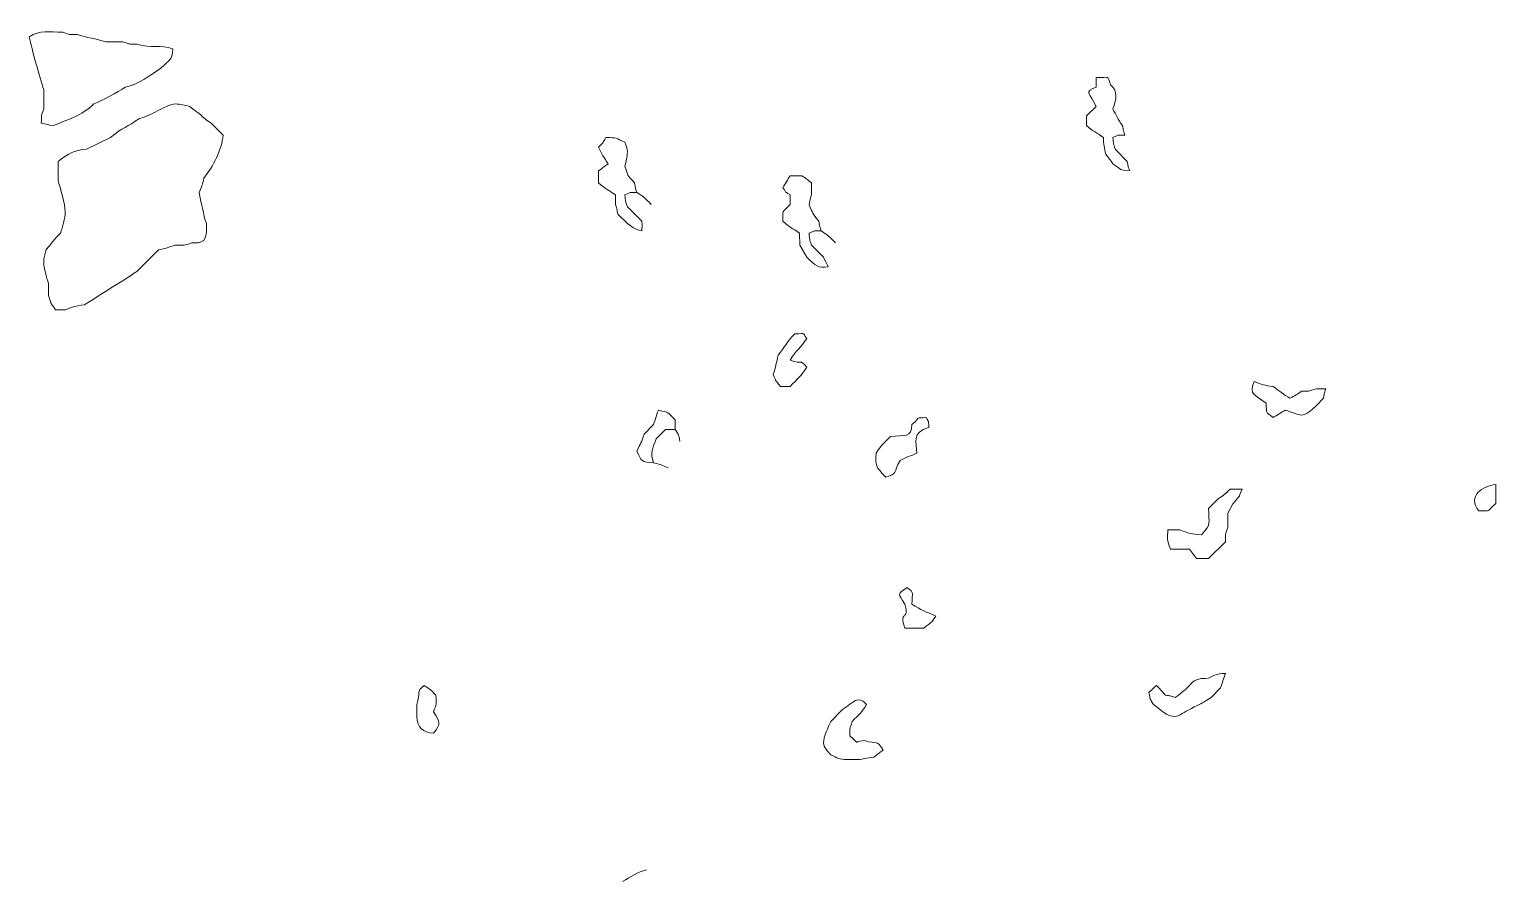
# Model space of a CAD drawing. Header units: millimetres. Extents: x -206 to 205, y -140 to 141.
# Drawn here: x -175 to -81, y 64.3 to 118.9 of the extents above; entities that cross this region are included whole.
import ezdxf

# ---------------------------------------------------------------- set-up
doc = ezdxf.new("R2010")
doc.units = ezdxf.units.MM
doc.header["$MEASUREMENT"] = 0
doc.layers.add('svg2', color=7, linetype='Continuous')

msp = doc.modelspace()

# ---------------------------------------------------------------- linework, layer by layer
at = {"layer": 'svg2', "lineweight": 9}
for points, knots in [([(-174.278, 112.8982), (-174.2652, 113.5018), (-174.3, 113.2768), (-174.124, 113.8189), (-174.124, 113.8189), (-174.124, 113.8189), (-174.124, 114.4329), (-174.124, 114.4329), (-174.124, 114.4329), (-174.124, 114.4329), (-174.124, 115.0466), (-174.124, 115.0466), (-174.124, 115.0466), (-174.3757, 115.8211), (-174.8836, 117.6569), (-175.0453, 118.4227), (-175.0453, 118.4227), (-174.3557, 118.9138), (-173.7966, 118.7292), (-172.8963, 118.7292), (-172.8963, 118.7292), (-172.3546, 118.5542), (-172.5797, 118.5894), (-171.9761, 118.5762), (-171.9761, 118.5762), (-171.3735, 118.3808), (-170.7611, 118.3189), (-170.1346, 118.1159), (-170.1346, 118.1159), (-170.1346, 118.1159), (-169.0599, 118.1159), (-169.0599, 118.1159), (-169.0599, 118.1159), (-168.5181, 117.9398), (-168.7432, 117.9756), (-168.1397, 117.9623), (-168.1397, 117.9623), (-167.2133, 117.6622), (-166.6782, 117.9817), (-165.8378, 117.6555), (-165.8378, 117.6555), (-165.9155, 116.862), (-165.9927, 117.0395), (-166.605, 116.4273), (-166.605, 116.4273), (-167.3815, 115.9198), (-167.9928, 115.3925), (-168.9069, 115.2001), (-168.9069, 115.2001), (-169.3683, 114.8609), (-170.3776, 114.3479), (-170.9019, 114.1255), (-170.9019, 114.1255), (-171.7234, 113.3673), (-172.5433, 113.1325), (-173.5106, 112.7448), (-173.5106, 112.7448), (-173.7342, 112.7448), (-174.2662, 112.8982), (-174.278, 112.8982)], [0, 0, 0, 0, 0.0625, 0.0625, 0.0625, 0.0625, 0.125, 0.125, 0.125, 0.125, 0.1875, 0.1875, 0.1875, 0.1875, 0.25, 0.25, 0.25, 0.25, 0.3125, 0.3125, 0.3125, 0.3125, 0.375, 0.375, 0.375, 0.375, 0.4375, 0.4375, 0.4375, 0.4375, 0.5, 0.5, 0.5, 0.5, 0.5625, 0.5625, 0.5625, 0.5625, 0.625, 0.625, 0.625, 0.625, 0.6875, 0.6875, 0.6875, 0.6875, 0.75, 0.75, 0.75, 0.75, 0.8125, 0.8125, 0.8125, 0.8125, 0.875, 0.875, 0.875, 0.875, 1, 1, 1, 1]), ([(-104.6082, 110.4435), (-104.6082, 110.4435), (-105.3756, 111.2108), (-105.3756, 111.2108), (-105.3756, 111.2108), (-105.5245, 111.6609), (-105.4917, 111.4927), (-105.5296, 111.9776), (-105.5296, 111.9776), (-105.039, 112.1725), (-105.3827, 112.1178), (-104.7622, 112.1316), (-104.7622, 112.1316), (-104.8968, 112.508), (-104.8472, 112.394), (-104.9152, 112.7449), (-104.9152, 112.7449), (-105.2139, 113.1229), (-105.3408, 113.4135), (-105.5296, 113.8197), (-105.5296, 113.8197), (-105.3157, 114.478), (-105.1756, 114.9183), (-105.6825, 115.3542), (-105.6825, 115.3542), (-105.8892, 116.0023), (-105.7321, 115.8146), (-106.6023, 115.8146), (-106.6023, 115.8146), (-106.6023, 115.8146), (-106.6023, 115.2008), (-106.6023, 115.2008), (-106.6023, 115.2008), (-106.6023, 115.2008), (-106.6033, 115.2002), (-106.6033, 115.2002), (-106.6033, 115.2002), (-107.4447, 114.9317), (-106.9971, 114.7817), (-106.6033, 113.9725), (-106.6033, 113.9725), (-106.6033, 113.9725), (-107.2171, 113.3587), (-107.2171, 113.3587), (-107.2171, 113.3587), (-107.2171, 113.3587), (-107.2171, 112.7449), (-107.2171, 112.7449), (-107.2171, 112.7449), (-106.7434, 112.3183), (-106.6155, 112.3249), (-106.1429, 111.9776), (-106.1429, 111.9776), (-106.1322, 111.4994), (-106.0707, 111.3357), (-105.9889, 110.9034), (-105.9889, 110.9034), (-105.771, 110.6272), (-105.7163, 110.5699), (-105.5296, 110.2895), (-105.5296, 110.2895), (-104.9061, 109.8819), (-105.1807, 109.9007), (-104.4544, 109.8297), (-104.4544, 109.8297), (-104.5843, 110.1899), (-104.5402, 110.1172), (-104.6082, 110.443), (-104.6082, 110.443), (-104.6082, 110.443), (-104.6082, 110.4435), (-104.6082, 110.4435)], [0, 0, 0, 0, 0.0526316, 0.0526316, 0.0526316, 0.0526316, 0.1052632, 0.1052632, 0.1052632, 0.1052632, 0.1578947, 0.1578947, 0.1578947, 0.1578947, 0.2105263, 0.2105263, 0.2105263, 0.2105263, 0.2631579, 0.2631579, 0.2631579, 0.2631579, 0.3157895, 0.3157895, 0.3157895, 0.3157895, 0.3684211, 0.3684211, 0.3684211, 0.3684211, 0.4210526, 0.4210526, 0.4210526, 0.4210526, 0.4736842, 0.4736842, 0.4736842, 0.4736842, 0.5263158, 0.5263158, 0.5263158, 0.5263158, 0.5789474, 0.5789474, 0.5789474, 0.5789474, 0.6315789, 0.6315789, 0.6315789, 0.6315789, 0.6842105, 0.6842105, 0.6842105, 0.6842105, 0.7368421, 0.7368421, 0.7368421, 0.7368421, 0.7894737, 0.7894737, 0.7894737, 0.7894737, 0.8421053, 0.8421053, 0.8421053, 0.8421053, 0.8947368, 0.8947368, 0.8947368, 0.8947368, 1, 1, 1, 1]), ([(-173.3568, 100.9283), (-173.7506, 101.4649), (-173.6018, 101.2271), (-173.8172, 101.849), (-173.8172, 101.849), (-173.8172, 101.849), (-173.8172, 102.6164), (-173.8172, 102.6164), (-173.8172, 102.6164), (-173.944, 103.0072), (-174.1241, 103.5648), (-174.1241, 103.9975), (-174.1241, 103.9975), (-174.1241, 104.3306), (-174.0442, 104.3781), (-173.9712, 104.7648), (-173.9712, 104.7648), (-173.6274, 105.1878), (-173.4596, 105.4195), (-173.0498, 105.8396), (-173.0498, 105.8396), (-172.9231, 106.2298), (-172.7434, 106.7879), (-172.7434, 107.2201), (-172.7434, 107.2201), (-172.7434, 107.6744), (-173.0611, 108.7757), (-173.2028, 109.215), (-173.2028, 109.215), (-173.2028, 109.215), (-173.2028, 110.4433), (-173.2028, 110.4433), (-173.2028, 110.4433), (-172.5716, 110.9416), (-172.1766, 111.1476), (-171.3757, 111.2362), (-171.3757, 111.2362), (-171.3757, 111.2362), (-169.8272, 111.9779), (-169.8272, 111.9779), (-169.8272, 111.9779), (-169.0958, 112.6536), (-168.7203, 112.6254), (-167.9857, 113.2056), (-167.9857, 113.2056), (-167.2155, 113.3671), (-166.2144, 114.1258), (-165.6838, 114.1258), (-165.6838, 114.1258), (-165.3161, 114.1258), (-165.1032, 114.0367), (-164.7637, 113.9723), (-164.7637, 113.9723), (-164.4879, 113.7544), (-164.4302, 113.6996), (-164.1493, 113.5124), (-164.1493, 113.5124), (-163.7897, 113.1795), (-163.7549, 113.1503), (-163.382, 112.898), (-163.382, 112.898), (-163.382, 112.898), (-162.6148, 112.1308), (-162.6148, 112.1308), (-162.6148, 112.1308), (-162.6868, 111.1988), (-163.269, 110.0959), (-163.8423, 109.3686), (-163.8423, 109.3686), (-163.9396, 108.9102), (-163.9815, 108.8672), (-164.1493, 108.4483), (-164.1493, 108.4483), (-164.0424, 107.879), (-163.8613, 106.9858), (-163.6899, 106.4534), (-163.6899, 106.4534), (-163.6899, 105.8048), (-163.624, 105.9424), (-163.8423, 105.3786), (-163.8423, 105.3786), (-164.333, 105.1842), (-163.9892, 105.239), (-164.6097, 105.2252), (-164.6097, 105.2252), (-165.1785, 105.0411), (-165.0496, 105.0722), (-165.6838, 105.0722), (-165.6838, 105.0722), (-166.0875, 104.932), (-166.3233, 104.8472), (-166.7581, 104.7648), (-166.7581, 104.7648), (-166.7581, 104.7648), (-168.1397, 103.3842), (-168.1397, 103.3842), (-168.1397, 103.3842), (-169.2727, 102.6429), (-170.4063, 101.9611), (-171.5153, 101.2358), (-171.5153, 101.2358), (-172.0821, 101.1923), (-172.2406, 101.1023), (-172.7434, 100.9283), (-172.7434, 100.9283), (-172.7434, 100.9283), (-173.3568, 100.9283), (-173.3568, 100.9283)], [0, 0, 0, 0, 0.0357143, 0.0357143, 0.0357143, 0.0357143, 0.0714286, 0.0714286, 0.0714286, 0.0714286, 0.1071429, 0.1071429, 0.1071429, 0.1071429, 0.1428571, 0.1428571, 0.1428571, 0.1428571, 0.1785714, 0.1785714, 0.1785714, 0.1785714, 0.2142857, 0.2142857, 0.2142857, 0.2142857, 0.25, 0.25, 0.25, 0.25, 0.2857143, 0.2857143, 0.2857143, 0.2857143, 0.3214286, 0.3214286, 0.3214286, 0.3214286, 0.3571429, 0.3571429, 0.3571429, 0.3571429, 0.3928571, 0.3928571, 0.3928571, 0.3928571, 0.4285714, 0.4285714, 0.4285714, 0.4285714, 0.4642857, 0.4642857, 0.4642857, 0.4642857, 0.5, 0.5, 0.5, 0.5, 0.5357143, 0.5357143, 0.5357143, 0.5357143, 0.5714286, 0.5714286, 0.5714286, 0.5714286, 0.6071429, 0.6071429, 0.6071429, 0.6071429, 0.6428571, 0.6428571, 0.6428571, 0.6428571, 0.6785714, 0.6785714, 0.6785714, 0.6785714, 0.7142857, 0.7142857, 0.7142857, 0.7142857, 0.75, 0.75, 0.75, 0.75, 0.7857143, 0.7857143, 0.7857143, 0.7857143, 0.8214286, 0.8214286, 0.8214286, 0.8214286, 0.8571429, 0.8571429, 0.8571429, 0.8571429, 0.8928571, 0.8928571, 0.8928571, 0.8928571, 0.9285714, 0.9285714, 0.9285714, 0.9285714, 1, 1, 1, 1]), ([(-136.0663, 108.4484), (-136.1962, 108.809), (-136.1521, 108.7364), (-136.2203, 109.0616), (-136.2203, 109.0616), (-136.7834, 109.6867), (-136.5819, 109.4064), (-136.8335, 110.1364), (-136.8335, 110.1364), (-136.7695, 110.4765), (-136.6806, 110.6888), (-136.6806, 111.0571), (-136.6806, 111.0571), (-136.6806, 111.3242), (-136.7578, 111.4424), (-136.8335, 111.671), (-136.8335, 111.671), (-137.4361, 111.9513), (-137.3558, 111.9625), (-138.0612, 111.9774), (-138.0612, 111.9774), (-138.273, 111.6061), (-138.1646, 111.7217), (-138.5221, 111.3635), (-138.5221, 111.3635), (-138.3113, 110.8648), (-138.2044, 110.742), (-137.9088, 110.2899), (-137.9088, 110.2899), (-138.1982, 110.1036), (-138.2443, 110.054), (-138.5221, 109.8295), (-138.5221, 109.8295), (-138.5221, 109.8295), (-138.5221, 109.0622), (-138.5221, 109.0622), (-138.5221, 109.0622), (-138.0484, 108.635), (-137.9205, 108.6417), (-137.4478, 108.2949), (-137.4478, 108.2949), (-137.4478, 108.2949), (-137.4478, 107.6811), (-137.4478, 107.6811), (-137.4478, 107.6811), (-137.3123, 107.3041), (-137.362, 107.4176), (-137.2938, 107.0673), (-137.2938, 107.0673), (-137.2938, 107.0673), (-136.6806, 106.4534), (-136.6806, 106.4534), (-136.6806, 106.4534), (-136.1992, 106.1383), (-136.3118, 106.1393), (-135.7593, 105.993), (-135.7593, 105.993), (-135.7435, 106.2304), (-135.7077, 106.1496), (-135.7593, 106.6069), (-135.7593, 106.6069), (-135.7593, 106.6069), (-136.6806, 107.5277), (-136.6806, 107.5277), (-136.6806, 107.5277), (-136.8294, 107.9778), (-136.7966, 107.81), (-136.8335, 108.2949), (-136.8335, 108.2949), (-136.3439, 108.4893), (-136.6877, 108.4351), (-136.0663, 108.4484), (-136.0663, 108.4484), (-135.5895, 108.1568), (-135.5665, 108.102), (-135.146, 107.6811)], [0, 0, 0, 0, 0.05, 0.05, 0.05, 0.05, 0.1, 0.1, 0.1, 0.1, 0.15, 0.15, 0.15, 0.15, 0.2, 0.2, 0.2, 0.2, 0.25, 0.25, 0.25, 0.25, 0.3, 0.3, 0.3, 0.3, 0.35, 0.35, 0.35, 0.35, 0.4, 0.4, 0.4, 0.4, 0.45, 0.45, 0.45, 0.45, 0.5, 0.5, 0.5, 0.5, 0.55, 0.55, 0.55, 0.55, 0.6, 0.6, 0.6, 0.6, 0.65, 0.65, 0.65, 0.65, 0.7, 0.7, 0.7, 0.7, 0.75, 0.75, 0.75, 0.75, 0.8, 0.8, 0.8, 0.8, 0.85, 0.85, 0.85, 0.85, 0.9, 0.9, 0.9, 0.9, 1, 1, 1, 1]), ([(-124.0972, 104.3046), (-124.0972, 104.3046), (-124.8646, 105.072), (-124.8646, 105.072), (-124.8646, 105.072), (-125.0145, 105.5222), (-124.9817, 105.3543), (-125.0186, 105.8393), (-125.0186, 105.8393), (-124.528, 106.0336), (-124.8717, 105.9789), (-124.2512, 105.9927), (-124.2512, 105.9927), (-124.3801, 106.3533), (-124.3362, 106.2807), (-124.4042, 106.6065), (-124.4042, 106.6065), (-124.8047, 107.1134), (-124.7889, 107.1089), (-125.0186, 107.6808), (-125.0186, 107.6808), (-124.9496, 108.0102), (-124.9807, 107.9447), (-124.8646, 108.2946), (-124.8646, 108.2946), (-124.8646, 108.2946), (-124.8646, 109.0619), (-124.8646, 109.0619), (-124.8646, 109.0619), (-125.1402, 109.2799), (-125.1981, 109.3345), (-125.479, 109.5217), (-125.479, 109.5217), (-125.479, 109.5217), (-126.2463, 109.5217), (-126.2463, 109.5217), (-126.2463, 109.5217), (-126.3772, 109.3038), (-126.5752, 108.9729), (-126.7061, 108.755), (-126.7061, 108.755), (-126.3643, 108.2802), (-126.7271, 108.643), (-126.2463, 108.2946), (-126.2463, 108.2946), (-126.2463, 108.2946), (-126.2463, 107.6808), (-126.2463, 107.6808), (-126.2463, 107.6808), (-126.8366, 107.025), (-126.6877, 107.4669), (-126.7061, 106.6065), (-126.7061, 106.6065), (-126.2324, 106.1795), (-126.1055, 106.1866), (-125.6319, 105.8393), (-125.6319, 105.8393), (-125.6319, 105.8393), (-125.618, 105.0802), (-125.618, 105.0802), (-125.618, 105.0802), (-125.618, 105.0802), (-125.1716, 104.3046), (-125.1716, 104.3046), (-125.1716, 104.3046), (-124.5679, 103.7477), (-124.4738, 103.569), (-123.7904, 103.6908), (-123.7904, 103.6908), (-123.8088, 103.7317), (-124.0804, 104.2637), (-124.0972, 104.3046)], [0, 0, 0, 0, 0.0526316, 0.0526316, 0.0526316, 0.0526316, 0.1052632, 0.1052632, 0.1052632, 0.1052632, 0.1578947, 0.1578947, 0.1578947, 0.1578947, 0.2105263, 0.2105263, 0.2105263, 0.2105263, 0.2631579, 0.2631579, 0.2631579, 0.2631579, 0.3157895, 0.3157895, 0.3157895, 0.3157895, 0.3684211, 0.3684211, 0.3684211, 0.3684211, 0.4210526, 0.4210526, 0.4210526, 0.4210526, 0.4736842, 0.4736842, 0.4736842, 0.4736842, 0.5263158, 0.5263158, 0.5263158, 0.5263158, 0.5789474, 0.5789474, 0.5789474, 0.5789474, 0.6315789, 0.6315789, 0.6315789, 0.6315789, 0.6842105, 0.6842105, 0.6842105, 0.6842105, 0.7368421, 0.7368421, 0.7368421, 0.7368421, 0.7894737, 0.7894737, 0.7894737, 0.7894737, 0.8421053, 0.8421053, 0.8421053, 0.8421053, 0.8947368, 0.8947368, 0.8947368, 0.8947368, 1, 1, 1, 1]), ([(-126.8588, 96.0183), (-127.2321, 96.4803), (-127.0996, 96.25), (-127.3191, 96.7856), (-127.3191, 96.7856), (-127.1856, 97.2005), (-127.0956, 97.5755), (-127.0128, 98.0134), (-127.0128, 98.0134), (-126.5927, 98.53), (-126.4112, 98.8819), (-125.9385, 99.3945), (-125.9385, 99.3945), (-125.0954, 99.3761), (-125.537, 99.5137), (-125.1713, 99.0875), (-125.1713, 99.0875), (-125.5298, 98.5013), (-125.8868, 98.2926), (-126.2454, 97.7064), (-126.2454, 97.7064), (-125.4152, 97.3841), (-125.6638, 97.8199), (-125.1713, 97.246), (-125.1713, 97.246), (-125.5078, 96.6952), (-125.7666, 96.4971), (-126.2454, 96.0183), (-126.2454, 96.0183), (-126.2454, 96.0183), (-126.8588, 96.0183), (-126.8588, 96.0183)], [0, 0, 0, 0, 0.1111111, 0.1111111, 0.1111111, 0.1111111, 0.2222222, 0.2222222, 0.2222222, 0.2222222, 0.3333333, 0.3333333, 0.3333333, 0.3333333, 0.4444444, 0.4444444, 0.4444444, 0.4444444, 0.5555556, 0.5555556, 0.5555556, 0.5555556, 0.6666667, 0.6666667, 0.6666667, 0.6666667, 0.7777778, 0.7777778, 0.7777778, 0.7777778, 1, 1, 1, 1]), ([(-95.7076, 94.9434), (-96.461, 95.5536), (-96.8038, 95.4277), (-96.4748, 96.3245), (-96.4748, 96.3245), (-95.9735, 96.1505), (-95.8144, 96.0615), (-95.2472, 96.018), (-95.2472, 96.018), (-94.8595, 95.7029), (-94.5735, 95.5127), (-94.1729, 95.2508), (-94.1729, 95.2508), (-93.8793, 95.4048), (-93.6886, 95.5265), (-93.4057, 95.7106), (-93.4057, 95.7106), (-92.802, 95.7234), (-93.0271, 95.6887), (-92.4854, 95.8646), (-92.4854, 95.8646), (-92.4854, 95.8646), (-91.871, 95.8646), (-91.871, 95.8646), (-91.871, 95.8646), (-92.0072, 95.4872), (-91.957, 95.6011), (-92.025, 95.2508), (-92.025, 95.2508), (-92.3504, 94.925), (-92.9872, 94.1761), (-93.4057, 94.1761), (-93.4057, 94.1761), (-93.7954, 94.1761), (-93.98, 94.3781), (-94.4798, 94.4835), (-94.4798, 94.4835), (-94.7034, 94.3485), (-95.022, 94.1556), (-95.2472, 94.0227), (-95.2472, 94.0227), (-95.7622, 94.4221), (-95.6543, 94.2558), (-95.7076, 94.9434)], [0, 0, 0, 0, 0.0833333, 0.0833333, 0.0833333, 0.0833333, 0.1666667, 0.1666667, 0.1666667, 0.1666667, 0.25, 0.25, 0.25, 0.25, 0.3333333, 0.3333333, 0.3333333, 0.3333333, 0.4166667, 0.4166667, 0.4166667, 0.4166667, 0.5, 0.5, 0.5, 0.5, 0.5833333, 0.5833333, 0.5833333, 0.5833333, 0.6666667, 0.6666667, 0.6666667, 0.6666667, 0.75, 0.75, 0.75, 0.75, 0.8333333, 0.8333333, 0.8333333, 0.8333333, 1, 1, 1, 1]), ([(-134.9933, 91.1085), (-135.228, 91.8322), (-135.0781, 91.9555), (-134.8403, 92.643), (-134.8403, 92.643), (-134.8403, 92.643), (-134.2259, 93.2568), (-134.2259, 93.2568), (-134.2259, 93.2568), (-134.2259, 93.2568), (-133.6126, 93.2568), (-133.6126, 93.2568), (-133.6126, 93.2568), (-133.6126, 93.2568), (-133.6126, 93.8707), (-133.6126, 93.8707), (-133.6126, 93.8707), (-134.165, 94.3807), (-133.9742, 94.3346), (-134.6863, 94.4849), (-134.6863, 94.4849), (-134.8342, 94.1239), (-134.8735, 93.9341), (-134.9933, 93.5637), (-134.9933, 93.5637), (-134.9933, 93.5637), (-135.6076, 92.95), (-135.6076, 92.95), (-135.6076, 92.95), (-135.7447, 92.4343), (-135.8612, 92.3631), (-136.0674, 91.8757), (-136.0674, 91.8757), (-135.7744, 91.1963), (-135.7876, 91.1692), (-134.9933, 91.1085), (-134.9933, 91.1085), (-134.5349, 91.0122), (-134.492, 90.9698), (-134.073, 90.8015)], [0, 0, 0, 0, 0.0909091, 0.0909091, 0.0909091, 0.0909091, 0.1818182, 0.1818182, 0.1818182, 0.1818182, 0.2727273, 0.2727273, 0.2727273, 0.2727273, 0.3636364, 0.3636364, 0.3636364, 0.3636364, 0.4545455, 0.4545455, 0.4545455, 0.4545455, 0.5454545, 0.5454545, 0.5454545, 0.5454545, 0.6363636, 0.6363636, 0.6363636, 0.6363636, 0.7272727, 0.7272727, 0.7272727, 0.7272727, 0.8181818, 0.8181818, 0.8181818, 0.8181818, 1, 1, 1, 1]), ([(-118.1128, 91.7224), (-118.4894, 91.5678), (-118.8253, 91.4707), (-119.187, 91.262), (-119.187, 91.262), (-119.6392, 90.4777), (-119.2964, 90.4261), (-120.1077, 90.1877), (-120.1077, 90.1877), (-120.7672, 90.9024), (-120.7733, 90.9131), (-120.7216, 91.7224), (-120.7216, 91.7224), (-120.4045, 92.2395), (-120.251, 92.3459), (-119.8003, 92.7965), (-119.8003, 92.7965), (-118.9123, 92.8983), (-118.4208, 92.7004), (-118.4208, 93.5639), (-118.4208, 93.5639), (-117.7639, 94.1556), (-118.2729, 93.948), (-117.4995, 94.0243), (-117.4995, 94.0243), (-117.3086, 93.5807), (-117.3895, 93.9684), (-117.3337, 93.3863), (-117.3337, 93.3863), (-118.4673, 93.0631), (-118.1318, 92.4272), (-118.1128, 91.7224)], [0, 0, 0, 0, 0.1111111, 0.1111111, 0.1111111, 0.1111111, 0.2222222, 0.2222222, 0.2222222, 0.2222222, 0.3333333, 0.3333333, 0.3333333, 0.3333333, 0.4444444, 0.4444444, 0.4444444, 0.4444444, 0.5555556, 0.5555556, 0.5555556, 0.5555556, 0.6666667, 0.6666667, 0.6666667, 0.6666667, 0.7777778, 0.7777778, 0.7777778, 0.7777778, 1, 1, 1, 1]), ([(-97.8295, 88.4842), (-97.8295, 88.4842), (-98.163, 87.8842), (-98.163, 87.8842), (-98.163, 87.8842), (-98.163, 87.8842), (-98.163, 86.9635), (-98.163, 86.9635), (-98.163, 86.9635), (-98.339, 86.4218), (-98.3042, 86.6459), (-98.317, 86.0427), (-98.317, 86.0427), (-98.317, 86.0427), (-99.3913, 84.9686), (-99.3913, 84.9686), (-99.3913, 84.9686), (-99.3913, 84.9686), (-100.1585, 84.9686), (-100.1585, 84.9686), (-100.1585, 84.9686), (-100.3764, 85.2442), (-100.4312, 85.3021), (-100.6189, 85.5824), (-100.6189, 85.5824), (-101.0997, 85.5824), (-101.5309, 85.5625), (-101.847, 85.5824), (-101.847, 85.5824), (-102.0706, 86.1599), (-102.0317, 86.32), (-101.9995, 86.8105), (-101.9995, 86.8105), (-101.9995, 86.8105), (-101.2322, 86.8105), (-101.2322, 86.8105), (-101.2322, 86.8105), (-100.645, 86.6065), (-100.5278, 86.518), (-99.8517, 86.5031), (-99.8517, 86.5031), (-99.1764, 87.252), (-99.3913, 87.1681), (-99.3913, 88.1912), (-99.3913, 88.1912), (-99.3913, 88.1912), (-98.7779, 88.805), (-98.7779, 88.805), (-98.7779, 88.805), (-98.403, 89.0551), (-98.3692, 89.0874), (-98.0106, 89.4189), (-98.0106, 89.4189), (-98.0106, 89.4189), (-97.2433, 89.4189), (-97.2433, 89.4189), (-97.2433, 89.4189), (-97.5037, 88.8009), (-97.362, 89.0332), (-97.8295, 88.4842)], [0, 0, 0, 0, 0.0625, 0.0625, 0.0625, 0.0625, 0.125, 0.125, 0.125, 0.125, 0.1875, 0.1875, 0.1875, 0.1875, 0.25, 0.25, 0.25, 0.25, 0.3125, 0.3125, 0.3125, 0.3125, 0.375, 0.375, 0.375, 0.375, 0.4375, 0.4375, 0.4375, 0.4375, 0.5, 0.5, 0.5, 0.5, 0.5625, 0.5625, 0.5625, 0.5625, 0.625, 0.625, 0.625, 0.625, 0.6875, 0.6875, 0.6875, 0.6875, 0.75, 0.75, 0.75, 0.75, 0.8125, 0.8125, 0.8125, 0.8125, 0.875, 0.875, 0.875, 0.875, 1, 1, 1, 1]), ([(-80.9761, 88.4998), (-81.6314, 87.909), (-81.1899, 88.0584), (-82.0503, 88.0394), (-82.0503, 88.0394), (-82.8626, 88.9627), (-81.7694, 89.6487), (-80.9761, 89.7269), (-80.9761, 89.7269), (-80.9761, 89.7269), (-80.9761, 88.4998), (-80.9761, 88.4998)], [0, 0, 0, 0, 0.25, 0.25, 0.25, 0.25, 0.5, 0.5, 0.5, 0.5, 1, 1, 1, 1]), ([(-118.4205, 82.0542), (-117.8752, 81.6542), (-117.4752, 81.5611), (-116.886, 81.2869), (-116.886, 81.2869), (-117.2369, 80.7575), (-117.1335, 80.9406), (-117.6521, 80.5197), (-117.6521, 80.5197), (-117.6521, 80.5197), (-118.8799, 80.5197), (-118.8799, 80.5197), (-118.8799, 80.5197), (-119.304, 81.6758), (-118.5393, 80.9601), (-118.8799, 82.0542), (-118.8799, 82.0542), (-118.8799, 82.0542), (-118.8799, 82.0532), (-118.8799, 82.0532), (-118.8799, 82.0532), (-119.305, 82.7888), (-119.4123, 82.6619), (-118.7275, 83.1279), (-118.7275, 83.1279), (-118.2497, 82.7172), (-118.4205, 82.8558), (-118.4205, 82.0532), (-118.4205, 82.0532), (-118.4205, 82.0532), (-118.4205, 82.0542), (-118.4205, 82.0542)], [0, 0, 0, 0, 0.1111111, 0.1111111, 0.1111111, 0.1111111, 0.2222222, 0.2222222, 0.2222222, 0.2222222, 0.3333333, 0.3333333, 0.3333333, 0.3333333, 0.4444444, 0.4444444, 0.4444444, 0.4444444, 0.5555556, 0.5555556, 0.5555556, 0.5555556, 0.6666667, 0.6666667, 0.6666667, 0.6666667, 0.7777778, 0.7777778, 0.7777778, 0.7777778, 1, 1, 1, 1]), ([(-102.9199, 75.6077), (-103.1914, 76.0691), (-103.1198, 75.8687), (-103.2268, 76.375), (-103.2268, 76.375), (-102.507, 76.9525), (-103.0206, 77.0523), (-102.1525, 76.2216), (-102.1525, 76.2216), (-101.8226, 76.1524), (-101.8886, 76.1842), (-101.5382, 76.068), (-101.5382, 76.068), (-101.0057, 76.4282), (-100.7918, 76.6615), (-100.311, 77.1423), (-100.311, 77.1423), (-99.7689, 77.3182), (-99.9933, 77.2824), (-99.3903, 77.2958), (-99.3903, 77.2958), (-98.8823, 77.5566), (-98.9232, 77.5898), (-98.3161, 77.6027), (-98.3161, 77.6027), (-98.422, 77.2958), (-98.5171, 76.9894), (-98.6231, 76.6824), (-98.6231, 76.6824), (-98.6231, 76.6824), (-99.2363, 76.068), (-99.2363, 76.068), (-99.2363, 76.068), (-99.5141, 75.8829), (-99.7177, 75.7612), (-100.0046, 75.6077), (-100.0046, 75.6077), (-100.0973, 75.5674), (-100.5192, 75.3474), (-100.618, 75.3008), (-100.618, 75.3008), (-100.8256, 75.1898), (-101.3526, 74.8405), (-101.5382, 74.8405), (-101.5382, 74.8405), (-102.0784, 74.8405), (-102.4641, 75.3003), (-102.9199, 75.6077)], [0, 0, 0, 0, 0.0769231, 0.0769231, 0.0769231, 0.0769231, 0.1538462, 0.1538462, 0.1538462, 0.1538462, 0.2307692, 0.2307692, 0.2307692, 0.2307692, 0.3076923, 0.3076923, 0.3076923, 0.3076923, 0.3846154, 0.3846154, 0.3846154, 0.3846154, 0.4615385, 0.4615385, 0.4615385, 0.4615385, 0.5384615, 0.5384615, 0.5384615, 0.5384615, 0.6153846, 0.6153846, 0.6153846, 0.6153846, 0.6923077, 0.6923077, 0.6923077, 0.6923077, 0.7692308, 0.7692308, 0.7692308, 0.7692308, 0.8461538, 0.8461538, 0.8461538, 0.8461538, 1, 1, 1, 1]), ([(-150.1862, 74.8409), (-150.1862, 74.8409), (-150.1862, 75.6082), (-150.1862, 75.6082), (-150.1862, 75.6082), (-149.9187, 76.4333), (-150.2603, 76.377), (-149.7259, 76.8358), (-149.7259, 76.8358), (-149.29, 76.5734), (-149.3539, 76.6087), (-148.9585, 76.222), (-148.9585, 76.222), (-148.9585, 75.5739), (-148.8936, 75.7115), (-149.1119, 75.1483), (-149.1119, 75.1483), (-148.6936, 74.4235), (-148.6157, 74.4633), (-149.1119, 73.7667), (-149.1119, 73.7667), (-149.7704, 73.8317), (-150.1862, 74.1187), (-150.1862, 74.8413), (-150.1862, 74.8413), (-150.1862, 74.8413), (-150.1862, 74.8409), (-150.1862, 74.8409)], [0, 0, 0, 0, 0.125, 0.125, 0.125, 0.125, 0.25, 0.25, 0.25, 0.25, 0.375, 0.375, 0.375, 0.375, 0.5, 0.5, 0.5, 0.5, 0.625, 0.625, 0.625, 0.625, 0.75, 0.75, 0.75, 0.75, 1, 1, 1, 1]), ([(-123.6367, 72.3852), (-123.8096, 72.5995), (-124.0971, 72.8609), (-124.0971, 73.1525), (-124.0971, 73.1525), (-124.0971, 73.534), (-123.7794, 74.1765), (-123.6367, 74.5337), (-123.6367, 74.5337), (-123.6367, 74.5337), (-122.8694, 75.3008), (-122.8694, 75.3008), (-122.8694, 75.3008), (-122.1619, 75.7633), (-121.8883, 76.2529), (-121.3349, 75.6078), (-121.3349, 75.6078), (-121.6515, 75.0906), (-121.8054, 74.9837), (-122.255, 74.5337), (-122.255, 74.5337), (-122.4311, 73.9919), (-122.3958, 74.216), (-122.409, 73.6129), (-122.409, 73.6129), (-121.6473, 72.9852), (-122.3256, 73.2302), (-121.4878, 73.3065), (-121.4878, 73.3065), (-120.5845, 73.0133), (-120.7604, 73.4288), (-120.2607, 72.6922), (-120.2607, 72.6922), (-120.5507, 72.506), (-120.5967, 72.4562), (-120.8745, 72.2318), (-120.8745, 72.2318), (-121.3328, 72.1964), (-121.6244, 72.0782), (-122.1022, 72.0782), (-122.1022, 72.0782), (-122.1022, 72.0782), (-122.5626, 72.0782), (-122.5626, 72.0782), (-122.5626, 72.0782), (-123.141, 72.0782), (-123.1681, 72.1883), (-123.6367, 72.3852)], [0, 0, 0, 0, 0.0769231, 0.0769231, 0.0769231, 0.0769231, 0.1538462, 0.1538462, 0.1538462, 0.1538462, 0.2307692, 0.2307692, 0.2307692, 0.2307692, 0.3076923, 0.3076923, 0.3076923, 0.3076923, 0.3846154, 0.3846154, 0.3846154, 0.3846154, 0.4615385, 0.4615385, 0.4615385, 0.4615385, 0.5384615, 0.5384615, 0.5384615, 0.5384615, 0.6153846, 0.6153846, 0.6153846, 0.6153846, 0.6923077, 0.6923077, 0.6923077, 0.6923077, 0.7692308, 0.7692308, 0.7692308, 0.7692308, 0.8461538, 0.8461538, 0.8461538, 0.8461538, 1, 1, 1, 1])]:
    msp.add_open_spline(points, degree=3, knots=knots, dxfattribs=at)
for points in [[(-124.2511, 105.9926), (-123.7745, 105.7011), (-123.7514, 105.6463), (-123.3299, 105.2254)], [(-133.6126, 93.2559), (-133.344, 92.8012), (-133.4038, 92.9985), (-133.3056, 92.4886)], [(-136.9873, 64.2527), (-136.4947, 64.5474), (-136.0093, 64.8722), (-135.4528, 65.0199)]]:
    msp.add_open_spline(points, degree=3, dxfattribs=at)

doc.saveas('drawing.dxf')
